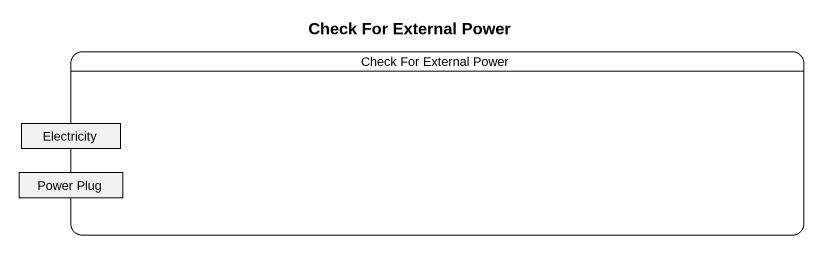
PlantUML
@startuml
title Check For External Power
hide empty description
state "Check For External Power" as Check_For_External_Power {
  state Electricity <<object>>
  state "Power Plug" as Power_Plug <<object>>
}
@enduml
